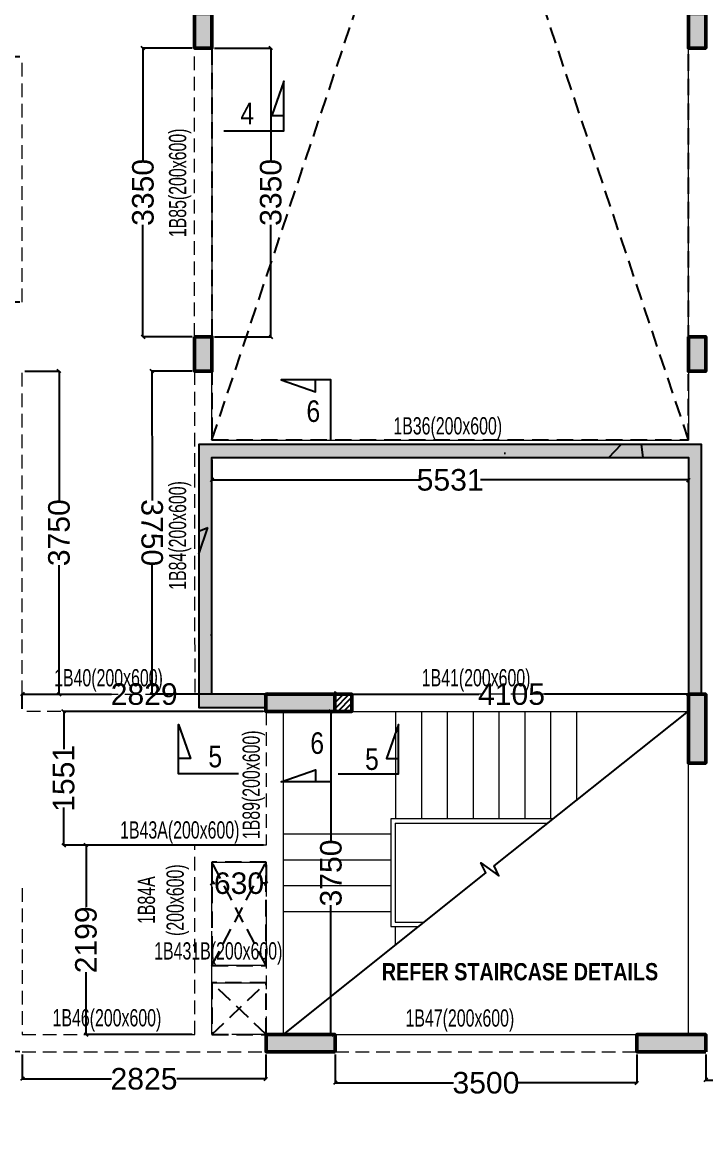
# Model space of a CAD drawing. Header units: millimetres. Extents: x 20 to 37377, y -2 to 80215.
# Drawn here: x 16380 to 24310, y 38835 to 51760 of the extents above; entities that cross this region are included whole.
import ezdxf
from ezdxf.enums import TextEntityAlignment as Align

# ---------------------------------------------------------------- set-up
doc = ezdxf.new("R2010")
doc.units = ezdxf.units.MM
for name, pattern in [('CONTINU', [0]), ('DASHED', [0.75, 0.5, -0.25]), ('HIDDEN', [9.525, 6.35, -3.175])]:
    doc.linetypes.add(name, pattern=pattern)
for name, color, linetype, lineweight in [('A-CLMN', 5, 'Continuous', 50), ('A-CONC', 5, 'Continuous', 40), ('A-CONC-PATT', 253, 'Continuous', 0), ('S - BEAM', 7, 'Continuous', 13), ('S - BEAM TXT', 30, 'Continuous', 13), ('S - SLAB TXT', 2, 'Continuous', 13), ('STR-Stair', 1, 'Continuous', 13)]:
    doc.layers.add(name, color=color, linetype=linetype, lineweight=lineweight)
for name, color, linetype in [('A-HATCH', 8, 'Continuous'), ('BAND DETAILS', 2, 'Continuous'), ('NON STR WALL', 4, 'Continuous'), ('PC-Detail-Light', 7, 'Continuous'), ('S-DIM', 8, 'Continuous'), ('S-OHT', 97, 'Continuous'), ('SECTION', 4, 'CONTINU'), ('SL-FW-HIDDEN', 1, 'Continuous')]:
    doc.layers.add(name, color=color, linetype=linetype)
doc.styles.add('S - GRID TXT', font='ARIALNB.TTF')
doc.styles.add('SED', font='ARIALN.TTF', dxfattribs={"height": 50})
doc.styles.add('SOBHA', font='arial.ttf')
doc.styles.add('TITLE', font='tahoma.ttf')
doc.dimstyles.new('S--20', dxfattribs={"dimscale": 20, "dimtxt": 12.5, "dimasz": 2, "dimexe": 0.25, "dimexo": 1.5, "dimgap": 0.1, "dimtad": 0, "dimdec": 0, "dimrnd": 0.0005, "dimzin": 0, "dimdsep": 46, "dimtxsty": 'SOBHA', "dimblk": 'OBLIQUE', "dimcen": 0.09, "dimclrd": 8, "dimclre": 8, "dimclrt": 4, "dimadec": 0, "dimazin": 0, "dimtfac": 1, "dimtdec": 0, "dimtofl": 0, "dimtmove": 0, "dimatfit": 3, "dimfxl": 0.18, "dimtolj": 1, "dimtzin": 0, "dimlwd": -1, "dimlwe": -1, "dimarcsym": 0})

# ---------------------------------------------------------------- blocks, each defined once
blk = doc.blocks.new('*U100')
at = {"layer": 'SL-FW-HIDDEN', "linetype": 'HIDDEN', "ltscale": 30}
for p, q in [((5530, 16548), (0, 0)), ((0, 16548), (5530, 0))]:
    blk.add_line(p, q, dxfattribs=at)
blk.add_lwpolyline([(0, 16548), (5530, 16548), (5530, 0), (0, 0)], close=True, dxfattribs=at)
at = {"layer": 'SL-FW-HIDDEN', "linetype": 'DASHED', "ltscale": 250, "style": 'TITLE'}
blk.add_attdef('DECRIPTION', text='', height=125, dxfattribs=at).set_placement((960, 116), align=Align.MIDDLE_CENTER)
blk = doc.blocks.new('*U86')
at = {"layer": 'SL-FW-HIDDEN', "linetype": 'HIDDEN', "ltscale": 30}
for p, q in [((630, 600), (0, 0)), ((0, 600), (630, 0))]:
    blk.add_line(p, q, dxfattribs=at)
blk.add_lwpolyline([(0, 600), (630, 600), (630, 0), (0, 0)], close=True, dxfattribs=at)
at = {"layer": 'SL-FW-HIDDEN', "linetype": 'DASHED', "ltscale": 250, "style": 'TITLE'}
blk.add_attdef('DECRIPTION', text='', height=125, dxfattribs=at).set_placement((960, 116), align=Align.MIDDLE_CENTER)
blk = doc.blocks.new('*U85')
at = {"layer": 'SL-FW-HIDDEN', "linetype": 'HIDDEN', "ltscale": 30}
for p, q in [((630, 1200), (0, 0)), ((0, 1200), (630, 0))]:
    blk.add_line(p, q, dxfattribs=at)
blk.add_lwpolyline([(0, 1200), (630, 1200), (630, 0), (0, 0)], close=True, dxfattribs=at)
at = {"layer": 'SL-FW-HIDDEN', "linetype": 'DASHED', "ltscale": 250, "style": 'TITLE'}
blk.add_attdef('DECRIPTION', text='', height=125, dxfattribs=at).set_placement((960, 116), align=Align.MIDDLE_CENTER)
blk = doc.blocks.new('gf roof layout')
at = {"layer": 'S-OHT', "ltscale": 10}
h = blk.add_hatch(dxfattribs=at)
h.set_pattern_fill('AR-CONC', color=250, scale=20)
h.set_pattern_definition([(50, (-66633, -372481.6), (3643.6934, -318.7817), [381, -4191]), (355, (-66633, -372481.6), (-704.8684, 3821.137), [304.8, -3352.8117]), (100.45144, (-66329.5, -372508), (2938.825, 3502.355), [323.8, -3561.805]), (46.1842, (-66633, -371465.6), (5421.581, -840.847), [571.5, -6286.5]), (96.63556, (-66181.3, -371535.7), (4748.083, 4948.522), [485.7, -5342.712]), (351.18415, (-66633, -371465.6), (4748.083, 4948.522), [457.2, -5029.195]), (21, (-66125, -371719.6), (3032.288, -2045.304), [381, -4191]), (326, (-66125, -371719.6), (1236.0406, 3683.7593), [304.8, -3352.8]), (71.45144, (-65872.4, -371890), (4268.3284, 1638.4554), [323.8, -3561.799]), (37.5, (-66633.1, -372481.6), (61.7721, 1691.1008), [0, -3312.16, 0, -3403.6, 0, -3365.5]), (7.5, (-66633.1, -372481.6), (1336.3933, 2003.6115), [0, -1940.56, 0, -3235.96, 0, -1282.7]), (327.5, (-67766, -372481.6), (2711.8119, -114.5749), [0, -1270, 0, -3962.4, 0, -5257.8]), (317.5, (-68274, -372481.6), (2962.5836, 508.5298), [0, -1651, 0, -2631.44, 0, -3733.8])])
h.paths.add_polyline_path([(-76004, -2563204), (-76628, -2563204), (-76629, -2560454), (-71098, -2560454), (-71099, -2563204), (-70949, -2563204), (-70949, -2560454), (-70949, -2560304), (-76629, -2560304), (-76779, -2560304), (-76779, -2563209), (-76779, -2563359), (-76004, -2563359)])
h = blk.add_hatch(dxfattribs=at)
h.set_pattern_fill('AR-CONC', color=250, scale=20)
h.set_pattern_definition([(50, (-66633, -372481.6), (3643.6934, -318.7817), [381, -4191]), (355, (-66633, -372481.6), (-704.8684, 3821.137), [304.8, -3352.8117]), (100.45144, (-66329.5, -372508), (2938.825, 3502.355), [323.8, -3561.805]), (46.1842, (-66633, -371465.6), (5421.581, -840.847), [571.5, -6286.5]), (96.63556, (-66181.3, -371535.7), (4748.083, 4948.522), [485.7, -5342.712]), (351.18415, (-66633, -371465.6), (4748.083, 4948.522), [457.2, -5029.195]), (21, (-66125, -371719.6), (3032.288, -2045.304), [381, -4191]), (326, (-66125, -371719.6), (1236.0406, 3683.7593), [304.8, -3352.8]), (71.45144, (-65872.4, -371890), (4268.3284, 1638.4554), [323.8, -3561.799]), (37.5, (-66633.1, -372481.6), (61.7721, 1691.1008), [0, -3312.16, 0, -3403.6, 0, -3365.5]), (7.5, (-66633.1, -372481.6), (1336.3933, 2003.6115), [0, -1940.56, 0, -3235.96, 0, -1282.7]), (327.5, (-67766, -372481.6), (2711.8119, -114.5749), [0, -1270, 0, -3962.4, 0, -5257.8]), (317.5, (-68274, -372481.6), (2962.5836, 508.5298), [0, -1651, 0, -2631.44, 0, -3733.8])])
h.paths.add_polyline_path([(-76004, -2563204), (-76628, -2563204), (-76629, -2560454), (-71098, -2560454), (-71099, -2563204), (-70949, -2563204), (-70949, -2560454), (-70949, -2560304), (-76629, -2560304), (-76779, -2560304), (-76779, -2563209), (-76779, -2563359), (-76004, -2563359)])
at = {"elevation": 1}
blk.add_lwpolyline([(-75799, -2567154), (-73451, -2565275), (-73506, -2565159), (-73299, -2565312), (-73354, -2565196), (-71098, -2563401)], dxfattribs=at)
at = {"layer": 'S - BEAM', "linetype": 'HIDDEN', "ltscale": 25}
for p, q in [((-76829, -2559054, -1), (-76829, -2555704, -1)), ((-78828, -2558654, 0), (-78828, -2555804, 0)), ((-78828, -2563204, 0), (-78828, -2559454, 0)), ((-76829, -2559454, 0), (-76828, -2563204, 0)), ((-76628, -2563204, 0), (-76629, -2560454, -2)), ((-71098, -2560454, -1), (-76628, -2560454, -2)), ((-71098, -2561200, 0), (-71098, -2563204, 0)), ((-78828, -2563204, 0), (-76828, -2563204, 0)), ((-76628, -2563204, 0), (-75999, -2563204, -1)), ((-71098, -2563204, -1), (-74999, -2563204, -1)), ((-75999, -2563404, 0), (-78828, -2563404, 0)), ((-75999, -2563404, 0), (-75999, -2564955, 0)), ((-75999, -2565154, -2), (-75999, -2565452, -2)), ((-75999, -2565154, 0), (-75999, -2565754, 0)), ((-78828, -2565454, 0), (-78828, -2567154, 0)), ((-75999, -2565644, -1), (-75999, -2565754, -1)), ((-75999, -2565754, 0), (-75999, -2567154, 0)), ((-78828, -2567154, 0), (-76828, -2567154, 0)), ((-75999, -2567153, -1), (-76628, -2567154, 0)), ((-76628, -2567154, 0), (-76528, -2567154, 0)), ((-76628, -2567154, 0), (-76528, -2567154, 0)), ((-78828, -2567354, 0), (-76003, -2567354, 0)), ((-75199, -2567354, 0), (-71699, -2567354, -1))]:
    blk.add_line(p, q, dxfattribs=at)
at = {"layer": 'S - BEAM', "linetype": 'ByBlock', "ltscale": 25}
for p, q in [((-76629, -2555704, 0), (-76629, -2559054, -1)), ((-71098, -2559071, 0), (-71099, -2555704, -1)), ((-76628, -2560254, -2), (-76629, -2559454, 0)), ((-71098, -2559454, 0), (-71098, -2560254, 0)), ((-76628, -2560254, -2), (-71098, -2560254, -1)), ((-71098, -2560454, 0), (-71098, -2561004, 0)), ((-75799, -2567154, -1), (-75799, -2563404, 0)), ((-74999, -2563404, -1), (-71098, -2563404, -1)), ((-71098, -2567154, 0), (-71098, -2564004, 0)), ((-75199, -2567154, -1), (-71699, -2567154, -1))]:
    blk.add_line(p, q, dxfattribs=at)
for points, elevation in [([(-75999, -2564955), (-76828, -2564955)], 0), ([(-76629, -2565154), (-75999, -2565154)], -1), ([(-76629, -2565754), (-76629, -2565154)], 0), ([(-76628, -2567154), (-76628, -2565954)], 0), ([(-75999, -2566354), (-76629, -2566354)], 0), ([(-76629, -2566554), (-75999, -2566554)], 0)]:
    blk.add_lwpolyline(points, dxfattribs=dict(at, elevation=elevation))
at = {"layer": 'S - BEAM', "linetype": 'HIDDEN', "ltscale": 25, "elevation": 0}
blk.add_lwpolyline([(-76828, -2567154), (-76828, -2564955)], dxfattribs=at)
at = {"layer": 'SECTION', "color": 5, "ltscale": 1000}
for points, elevation in [([(-76489, -2556663), (-75792, -2556663), (-75792, -2556089), (-75931, -2556487), (-75792, -2556487)], 0), ([(-75250, -2560254), (-75250, -2559553), (-75825, -2559553), (-75427, -2559692), (-75427, -2559553)], 1), ([(-76320, -2564128), (-77017, -2564128), (-77017, -2563553), (-76878, -2563951), (-77017, -2563951)], -1), ([(-75250, -2563522), (-75250, -2564219), (-75825, -2564219), (-75427, -2564080), (-75427, -2564219)], 1), ([(-75162, -2564128), (-74465, -2564128), (-74465, -2563553), (-74604, -2563951), (-74465, -2563951)], 0)]:
    blk.add_lwpolyline(points, dxfattribs=dict(at, elevation=elevation))
at = {"layer": 'STR-Stair', "color": 1}
for p, q in [((-74498, -2563404, 0), (-74498, -2564650, 1)), ((-74198, -2563404, 0), (-74198, -2564650, 1)), ((-73898, -2563404, 0), (-73898, -2564650, 1)), ((-73598, -2563404, 0), (-73598, -2564650, 1)), ((-73298, -2563404, 0), (-73298, -2564650, 1)), ((-72998, -2563404, 0), (-72998, -2564650, 1)), ((-72698, -2563404, 0), (-72698, -2564650, 1)), ((-72398, -2563404, 0), (-72398, -2564434, 1)), ((-75803, -2564825, 1), (-74553, -2564825, 1)), ((-75803, -2565125, 1), (-74553, -2565125, 1)), ((-75803, -2565425, 1), (-74553, -2565425, 1)), ((-75803, -2565725, 1), (-74553, -2565725, 1)), ((-74498, -2566111, 1), (-74498, -2565900, 1))]:
    blk.add_line(p, q, dxfattribs=at)
at = {"layer": 'STR-Stair', "color": 7, "linetype": 'ByBlock'}
for p, q in [((-72669, -2564650, 1), (-74553, -2564650, 1)), ((-74553, -2564650, 1), (-74553, -2565900, 1)), ((-74503, -2564700, 1), (-74503, -2565850, 1)), ((-74503, -2564700, 1), (-72732, -2564700, 1)), ((-74553, -2565900, 1), (-74234, -2565900, 1)), ((-74503, -2565850, 1), (-74171, -2565850, 1))]:
    blk.add_line(p, q, dxfattribs=at)
at = {"layer": 'SL-FW-HIDDEN', "color": 3, "linetype": 'DASHED', "lineweight": 5, "ltscale": 30, "xscale": -1, "rotation": 180}
for name, p in [('*U100', (-76628, -2543704, 1)), ('*U85', (-76629, -2565154, 0)), ('*U86', (-76628, -2566554, 0))]:
    blk.add_blockref(name, p, dxfattribs=at)
at = {"layer": 'S - BEAM TXT', "char_height": 200, "attachment_point": 8, "rotation": 90, "style": 'S - GRID TXT'}
for s, insert in [('{\\fSwis721 LtCn BT|b0|i0|c0|p34;\\W0.9;1B85(200x600)}', (-76866, -2557268, 0)), ('{\\fSwis721 LtCn BT|b0|i0|c0|p34;\\W0.9;1B84(200x600)}', (-76867, -2561361, 0)), ('{\\fSwis721 LtCn BT|b0|i0|c0|p34;\\W0.9;1B89(200x600)}', (-76012, -2564255, 0)), ('{\\fSwis721 LtCn BT|b0|i0|c0|p34;\\W0.9;1B84A \\P(200x600)}', (-76895, -2565594, -1))]:
    blk.add_mtext(s, dxfattribs=dict(at, insert=insert))
at = {"layer": 'S - BEAM TXT', "char_height": 200, "attachment_point": 8, "style": 'S - GRID TXT'}
for s, insert in [('{\\fSwis721 LtCn BT|b0|i0|c0|p34;\\W0.9;1B36(200x600)}', (-73892, -2560248, -1)), ('{\\fSwis721 LtCn BT|b0|i0|c0|p34;\\W0.9;1B40(200x600)}', (-77828, -2563172, 1)), ('{\\fSwis721 LtCn BT|b0|i0|c0|p34;\\W0.9;1B41(200x600)}', (-73563, -2563172, 0)), ('{\\fSwis721 LtCn BT|b0|i0|c0|p34;\\W0.9;1B43A(200x600)}', (-77001, -2564939, 0)), ('{\\fSwis721 LtCn BT|b0|i0|c0|p34;\\W0.9;1B431B(200x600)}', (-76554, -2566343, 0)), ('{\\fSwis721 LtCn BT|b0|i0|c0|p34;\\W0.9;1B46(200x600)}', (-77846, -2567119, 0)), ('{\\fSwis721 LtCn BT|b0|i0|c0|p34;\\W0.9;1B47(200x600)}', (-73751, -2567122, 1))]:
    blk.add_mtext(s, dxfattribs=dict(at, insert=insert))
at = {"layer": 'S - SLAB TXT', "insert": (-71450, -2566324), "char_height": 200, "width": 3207.13, "attachment_point": 3, "rotation": 0.0107, "style": 'S - GRID TXT'}
blk.add_mtext('REFER STAIRCASE DETAILS', dxfattribs=at)
at = {"layer": 'SECTION', "linetype": 'Continuous', "style": 'SED'}
for s, p in [('4', (-76298, -2556588, 0)), ('6', (-75531, -2560043, 0)), ('6', (-75486, -2563896, 1)), ('5', (-76669, -2564052, -1)), ('5', (-74851, -2564082, 0))]:
    blk.add_text(s, height=250, rotation=0.0105, dxfattribs=at).set_placement(p)
blk = doc.blocks.new('GFR CL')
at = {"layer": 'A-CONC-PATT'}
h = blk.add_hatch(color=256, dxfattribs=at)
h.dxf.hatch_style = 1
h.paths.add_polyline_path([(10440, 19780), (10240, 19780), (10240, 19380), (10440, 19380)])
h = blk.add_hatch(color=256, dxfattribs=at)
h.dxf.hatch_style = 1
h.paths.add_polyline_path([(16170, 19780), (15970, 19780), (15970, 19380), (16170, 19380)])
h = blk.add_hatch(color=256, dxfattribs=at)
h.dxf.hatch_style = 1
h.paths.add_polyline_path([(10440, 16030), (10240, 16030), (10240, 15630), (10440, 15630)])
h = blk.add_hatch(color=256, dxfattribs=at)
h.dxf.hatch_style = 1
h.paths.add_polyline_path([(16170, 16030), (15970, 16030), (15970, 15630), (16170, 15630)])
h = blk.add_hatch(color=256, dxfattribs=at)
h.dxf.hatch_style = 1
h.paths.add_polyline_path([(11065, 11880), (11065, 11680), (11865, 11680), (11865, 11880)])
h = blk.add_hatch(color=256, dxfattribs=at)
h.dxf.hatch_style = 1
h.paths.add_polyline_path([(16170, 11880), (15970, 11880), (15970, 11080), (16170, 11080)])
h = blk.add_hatch(color=256, dxfattribs=at)
h.dxf.hatch_style = 1
h.paths.add_polyline_path([(11070, 7930), (11070, 7730), (11870, 7730), (11870, 7930)])
h = blk.add_hatch(color=256, dxfattribs=at)
h.dxf.hatch_style = 1
h.paths.add_polyline_path([(15370, 7930), (15370, 7730), (16170, 7730), (16170, 7930)])
at = {"layer": 'PC-Detail-Light', "linetype": 'ByBlock'}
h = blk.add_hatch(dxfattribs=at)
h.set_pattern_fill('ANSI31', color=8, scale=15)
h.set_pattern_definition([(45, (201401.57, 1668742.04), (-33.6759605, 33.6759605), [])])
h.paths.add_polyline_path([(12065, 11880), (12065, 11880), (11865, 11880)], flags=17)
h.paths.add_polyline_path([(11865, 11880), (11865, 11680), (12065, 11680), (12065, 11880)])
at = {"elevation": 0}
blk.add_lwpolyline([(11341, 7927), (11341, 7927)], dxfattribs=at)
at = {"layer": 'A-CLMN'}
for points, elevation in [([(10240, 19780), (10440, 19780), (10440, 19380), (10240, 19380)], 1), ([(15970, 19780), (16170, 19780), (16170, 19380), (15970, 19380)], 1), ([(11865, 11680), (11065, 11680), (11065, 11880), (11865, 11880)], 1), ([(11865, 11880), (11865, 11880), (11865, 11880), (11865, 11680), (12065, 11680), (12065, 11880)], 1), ([(15970, 11880), (16170, 11880), (16170, 11080), (15970, 11080)], 0)]:
    blk.add_lwpolyline(points, close=True, dxfattribs=dict(at, elevation=elevation))
for points in [[(10240, 16030), (10440, 16030), (10440, 15630), (10240, 15630)], [(15970, 16030), (16170, 16030), (16170, 15630), (15970, 15630)], [(11870, 7730), (11070, 7730), (11070, 7930), (11870, 7930)], [(16170, 7730), (15370, 7730), (15370, 7930), (16170, 7930)]]:
    blk.add_lwpolyline(points, close=True, dxfattribs=at)
at = {"layer": 'A-CONC', "ltscale": 50, "elevation": 0}
blk.add_lwpolyline([(15970, 11880), (15970, 11680)], dxfattribs=at)
blk.add_lwpolyline([(15970, 11880), (15970, 11680)], dxfattribs=at)
at = {"layer": 'A-CONC', "ltscale": 50}
blk.add_lwpolyline([(15970, 11080), (16170, 11080)], dxfattribs=at)
blk.add_lwpolyline([(15970, 11080), (16170, 11080)], dxfattribs=at)
blk = doc.blocks.new('_Oblique')
at = {"color": 0, "linetype": 'ByBlock', "lineweight": -2}
blk.add_line((-0.5, -0.5), (0.5, 0.5), dxfattribs=at)
blk = doc.blocks.new('*D466')
at = {"layer": 'Defpoints', "color": 0, "linetype": 'ByBlock', "transparency": 16777216}
for p in [(15617, 51360), (16381, 51360, 0), (16381, 48510, 0)]:
    blk.add_point(p, dxfattribs=at)
at = {"layer": 'S-DIM', "color": 8, "transparency": 16777216}
for p, q in [((16351, 51360), (15612, 51360)), ((15617, 51360), (15617, 50312)), ((15617, 48510), (15617, 49558)), ((16351, 48510), (15612, 48510))]:
    blk.add_line(p, q, dxfattribs=at)
at = {"layer": 'S-DIM', "color": 8, "linetype": 'ByBlock', "transparency": 16777216, "xscale": 40, "yscale": 40, "zscale": 40}
for p, rotation in [((15617, 51360), 90), ((15617, 48510), 270)]:
    blk.add_blockref('_Oblique', p, dxfattribs=dict(at, rotation=rotation))
at = {"layer": 'S-DIM', "color": 4, "linetype": 'ByBlock', "transparency": 16777216, "insert": (15617, 49935), "char_height": 250, "attachment_point": 5, "rotation": 90, "style": 'SOBHA'}
blk.add_mtext('\\A1;2850', dxfattribs=at)
blk = doc.blocks.new('*D467')
at = {"layer": 'Defpoints', "color": 0, "linetype": 'ByBlock', "transparency": 16777216}
for p in [(16381, 47710, 0), (16807, 47710), (16381, 43960, 0)]:
    blk.add_point(p, dxfattribs=at)
at = {"layer": 'S-DIM', "color": 8, "transparency": 16777216}
for p, q in [((16411, 47710), (16812, 47710)), ((16807, 47710), (16807, 46210)), ((16807, 43960), (16807, 45460)), ((16411, 43960), (16812, 43960))]:
    blk.add_line(p, q, dxfattribs=at)
at = {"layer": 'S-DIM', "color": 8, "linetype": 'ByBlock', "transparency": 16777216, "xscale": 40, "yscale": 40, "zscale": 40}
for p, rotation in [((16807, 47710), 90), ((16807, 43960), 270)]:
    blk.add_blockref('_Oblique', p, dxfattribs=dict(at, rotation=rotation))
at = {"layer": 'S-DIM', "color": 4, "linetype": 'ByBlock', "transparency": 16777216, "insert": (16807, 45835), "char_height": 250, "attachment_point": 5, "rotation": 90, "style": 'SOBHA'}
blk.add_mtext('\\A1;3750', dxfattribs=at)
blk = doc.blocks.new('*D353')
at = {"layer": 'Defpoints', "color": 0, "linetype": 'ByBlock', "transparency": 16777216}
for p in [(18380, 47710, 0), (17886, 43960), (18380, 43960, 0)]:
    blk.add_point(p, dxfattribs=at)
at = {"layer": 'S-DIM', "color": 8, "transparency": 16777216}
for p, q in [((18350, 47710), (17880, 47710)), ((17885, 47710), (17886, 46210)), ((17886, 43960), (17886, 45460)), ((18350, 43960), (17881, 43960))]:
    blk.add_line(p, q, dxfattribs=at)
at = {"layer": 'S-DIM', "color": 8, "linetype": 'ByBlock', "transparency": 16777216, "xscale": 40, "yscale": 40, "zscale": 40}
for p, rotation in [((17885, 47710), 90.00842022477339), ((17886, 43960), 270.0084202247734)]:
    blk.add_blockref('_Oblique', p, dxfattribs=dict(at, rotation=rotation))
at = {"layer": 'S-DIM', "color": 4, "linetype": 'ByBlock', "transparency": 16777216, "insert": (17886, 45835), "char_height": 250, "attachment_point": 5, "rotation": 270.0084, "style": 'SOBHA'}
blk.add_mtext('\\A1;3750', dxfattribs=at)
blk = doc.blocks.new('*D354')
at = {"layer": 'Defpoints', "color": 0, "linetype": 'ByBlock', "transparency": 16777216}
for p in [(18380, 51460, -1), (17781, 48110), (18380, 48110, -1)]:
    blk.add_point(p, dxfattribs=at)
at = {"layer": 'S-DIM', "color": 8, "transparency": 16777216}
for p, q in [((18350, 51460), (17776, 51460)), ((17781, 51460), (17781, 50160)), ((17781, 48110), (17781, 49410)), ((18350, 48110), (17776, 48110))]:
    blk.add_line(p, q, dxfattribs=at)
at = {"layer": 'S-DIM', "color": 8, "linetype": 'ByBlock', "transparency": 16777216, "xscale": 40, "yscale": 40, "zscale": 40}
for p, rotation in [((17781, 51460), 90), ((17781, 48110), 270)]:
    blk.add_blockref('_Oblique', p, dxfattribs=dict(at, rotation=rotation))
at = {"layer": 'S-DIM', "color": 4, "linetype": 'ByBlock', "transparency": 16777216, "insert": (17781, 49785), "char_height": 250, "attachment_point": 5, "rotation": 90, "style": 'SOBHA'}
blk.add_mtext('\\A1;3350', dxfattribs=at)
blk = doc.blocks.new('*D359')
at = {"layer": 'Defpoints', "color": 0, "linetype": 'ByBlock', "transparency": 16777216}
for p in [(16381, 39810, 0), (15427, 32285), (16340, 32280, 0)]:
    blk.add_point(p, dxfattribs=at)
at = {"layer": 'S-DIM', "color": 8, "transparency": 16777216}
for p, q in [((15467, 39815), (15449, 36424)), ((16351, 39810), (15462, 39815)), ((15427, 32285), (15445, 35676)), ((16310, 32280), (15422, 32285))]:
    blk.add_line(p, q, dxfattribs=at)
at = {"layer": 'S-DIM', "color": 8, "linetype": 'ByBlock', "transparency": 16777216, "xscale": 40, "yscale": 40, "zscale": 40}
for p, rotation in [((15467, 39815), 89.69131278068036), ((15427, 32285), 269.6913127806804)]:
    blk.add_blockref('_Oblique', p, dxfattribs=dict(at, rotation=rotation))
at = {"layer": 'S-DIM', "color": 4, "linetype": 'ByBlock', "transparency": 16777216, "insert": (15447, 36050), "char_height": 250, "attachment_point": 5, "rotation": 89.6913, "style": 'SOBHA'}
blk.add_mtext('\\A1;7530', dxfattribs=at)
blk = doc.blocks.new('*D477')
at = {"layer": 'Defpoints', "color": 0, "linetype": 'ByBlock', "transparency": 16777216}
for p in [(16381, 39810, 0), (19206, 39810, 0), (19206, 39495)]:
    blk.add_point(p, dxfattribs=at)
at = {"layer": 'S-DIM', "color": 8, "transparency": 16777216}
for p, q in [((16381, 39780), (16381, 39490)), ((19206, 39780), (19206, 39490)), ((16381, 39495), (17415, 39495)), ((19206, 39495), (18172, 39495))]:
    blk.add_line(p, q, dxfattribs=at)
at = {"layer": 'S-DIM', "color": 8, "linetype": 'ByBlock', "transparency": 16777216, "xscale": 40, "yscale": 40, "zscale": 40, "rotation": 180}
blk.add_blockref('_Oblique', (16381, 39495), dxfattribs=at)
at = {"layer": 'S-DIM', "color": 8, "linetype": 'ByBlock', "transparency": 16777216, "xscale": 40, "yscale": 40, "zscale": 40}
blk.add_blockref('_Oblique', (19206, 39495), dxfattribs=at)
at = {"layer": 'S-DIM', "color": 4, "linetype": 'ByBlock', "transparency": 16777216, "insert": (17793, 39495), "char_height": 250, "attachment_point": 5, "style": 'SOBHA'}
blk.add_mtext('\\A1;2825', dxfattribs=at)
blk = doc.blocks.new('*D478')
at = {"layer": 'Defpoints', "color": 0, "linetype": 'ByBlock', "transparency": 16777216}
for p in [(20010, 39810, 0), (23510, 39810, -1), (23510, 39449)]:
    blk.add_point(p, dxfattribs=at)
at = {"layer": 'S-DIM', "color": 8, "transparency": 16777216}
for p, q in [((20010, 39780), (20010, 39444)), ((23510, 39780), (23510, 39444)), ((20010, 39449), (21385, 39449)), ((23510, 39449), (22135, 39449))]:
    blk.add_line(p, q, dxfattribs=at)
at = {"layer": 'S-DIM', "color": 8, "linetype": 'ByBlock', "transparency": 16777216, "xscale": 40, "yscale": 40, "zscale": 40}
for p, rotation in [((20010, 39449), 179.9980847407524), ((23510, 39449), 359.9980847407524)]:
    blk.add_blockref('_Oblique', p, dxfattribs=dict(at, rotation=rotation))
at = {"layer": 'S-DIM', "color": 4, "linetype": 'ByBlock', "transparency": 16777216, "insert": (21760, 39449), "char_height": 250, "attachment_point": 5, "rotation": 359.9981, "style": 'SOBHA'}
blk.add_mtext('\\A1;3500', dxfattribs=at)
blk = doc.blocks.new('*D481')
at = {"layer": 'Defpoints', "color": 0, "linetype": 'ByBlock', "transparency": 16777216}
for p in [(24310, 39810, 0), (26311, 39810, 0), (26311, 39482)]:
    blk.add_point(p, dxfattribs=at)
at = {"layer": 'S-DIM', "color": 8, "transparency": 16777216}
for p, q in [((24310, 39780), (24310, 39477)), ((26311, 39780), (26311, 39477)), ((24310, 39482), (24934, 39482)), ((26311, 39482), (25688, 39482))]:
    blk.add_line(p, q, dxfattribs=at)
at = {"layer": 'S-DIM', "color": 8, "linetype": 'ByBlock', "transparency": 16777216, "xscale": 40, "yscale": 40, "zscale": 40, "rotation": 180}
blk.add_blockref('_Oblique', (24310, 39482), dxfattribs=at)
at = {"layer": 'S-DIM', "color": 8, "linetype": 'ByBlock', "transparency": 16777216, "xscale": 40, "yscale": 40, "zscale": 40}
blk.add_blockref('_Oblique', (26311, 39482), dxfattribs=at)
at = {"layer": 'S-DIM', "color": 4, "linetype": 'ByBlock', "transparency": 16777216, "insert": (25311, 39482), "char_height": 250, "attachment_point": 5, "style": 'SOBHA'}
blk.add_mtext('\\A1;2000', dxfattribs=at)
blk = doc.blocks.new('*D489')
at = {"layer": 'Defpoints', "color": 0, "linetype": 'ByBlock', "transparency": 16777216}
for p in [(18580, 46710, -1), (24111, 46710, -1), (24111, 46447)]:
    blk.add_point(p, dxfattribs=at)
at = {"layer": 'S-DIM', "color": 8, "transparency": 16777216}
for p, q in [((18580, 46680), (18580, 46442)), ((24111, 46680), (24111, 46442)), ((18580, 46447), (20994, 46447)), ((24111, 46447), (21697, 46447))]:
    blk.add_line(p, q, dxfattribs=at)
at = {"layer": 'S-DIM', "color": 8, "linetype": 'ByBlock', "transparency": 16777216, "xscale": 40, "yscale": 40, "zscale": 40, "rotation": 180}
blk.add_blockref('_Oblique', (18580, 46447), dxfattribs=at)
at = {"layer": 'S-DIM', "color": 8, "linetype": 'ByBlock', "transparency": 16777216, "xscale": 40, "yscale": 40, "zscale": 40}
blk.add_blockref('_Oblique', (24111, 46447), dxfattribs=at)
at = {"layer": 'S-DIM', "color": 4, "linetype": 'ByBlock', "transparency": 16777216, "insert": (21345, 46447), "char_height": 250, "attachment_point": 5, "style": 'SOBHA'}
blk.add_mtext('\\A1;5531', dxfattribs=at)
blk = doc.blocks.new('*D369')
at = {"layer": 'Defpoints', "color": 0, "linetype": 'ByBlock', "transparency": 16777216}
for p in [(16381, 43960), (16381, 43760, 0), (19210, 43760, 0)]:
    blk.add_point(p, dxfattribs=at)
at = {"layer": 'S-DIM', "color": 8, "transparency": 16777216}
for p, q in [((16381, 43790), (16381, 43965)), ((16381, 43960), (17417, 43960)), ((19210, 43960), (18173, 43960)), ((19210, 43790), (19210, 43965))]:
    blk.add_line(p, q, dxfattribs=at)
at = {"layer": 'S-DIM', "color": 8, "linetype": 'ByBlock', "transparency": 16777216, "xscale": 40, "yscale": 40, "zscale": 40, "rotation": 180}
blk.add_blockref('_Oblique', (16381, 43960), dxfattribs=at)
at = {"layer": 'S-DIM', "color": 8, "linetype": 'ByBlock', "transparency": 16777216, "xscale": 40, "yscale": 40, "zscale": 40}
blk.add_blockref('_Oblique', (19210, 43960), dxfattribs=at)
at = {"layer": 'S-DIM', "color": 4, "linetype": 'ByBlock', "transparency": 16777216, "insert": (17795, 43960), "char_height": 250, "attachment_point": 5, "style": 'SOBHA'}
blk.add_mtext('\\A1;2829', dxfattribs=at)
blk = doc.blocks.new('*D370')
at = {"layer": 'Defpoints', "color": 0, "linetype": 'ByBlock', "transparency": 16777216}
for p in [(20005, 43960, 0), (24110, 43960, -1), (24110, 43960)]:
    blk.add_point(p, dxfattribs=at)
at = {"layer": 'S-DIM', "color": 8, "transparency": 16777216}
for p, q in [((20005, 43990), (20005, 43965)), ((20005, 43960), (21676, 43960)), ((24110, 43960), (22439, 43960)), ((24110, 43990), (24110, 43965))]:
    blk.add_line(p, q, dxfattribs=at)
at = {"layer": 'S-DIM', "color": 8, "linetype": 'ByBlock', "transparency": 16777216, "xscale": 40, "yscale": 40, "zscale": 40, "rotation": 180}
blk.add_blockref('_Oblique', (20005, 43960), dxfattribs=at)
at = {"layer": 'S-DIM', "color": 8, "linetype": 'ByBlock', "transparency": 16777216, "xscale": 40, "yscale": 40, "zscale": 40}
blk.add_blockref('_Oblique', (24110, 43960), dxfattribs=at)
at = {"layer": 'S-DIM', "color": 4, "linetype": 'ByBlock', "transparency": 16777216, "insert": (22057, 43960), "char_height": 250, "attachment_point": 5, "style": 'SOBHA'}
blk.add_mtext('\\A1;4105', dxfattribs=at)
blk = doc.blocks.new('*D378')
at = {"layer": 'Defpoints', "color": 0, "linetype": 'ByBlock', "transparency": 16777216}
for p in [(19410, 43760, 0), (19410, 40010, -1), (19962, 40010)]:
    blk.add_point(p, dxfattribs=at)
at = {"layer": 'S-DIM', "color": 8, "transparency": 16777216}
for p, q in [((19440, 43760), (19967, 43760)), ((19962, 43760), (19962, 42260)), ((19962, 40010), (19962, 41510)), ((19440, 40010), (19967, 40010))]:
    blk.add_line(p, q, dxfattribs=at)
at = {"layer": 'S-DIM', "color": 8, "linetype": 'ByBlock', "transparency": 16777216, "xscale": 40, "yscale": 40, "zscale": 40}
for p, rotation in [((19962, 43760), 90), ((19962, 40010), 270)]:
    blk.add_blockref('_Oblique', p, dxfattribs=dict(at, rotation=rotation))
at = {"layer": 'S-DIM', "color": 4, "linetype": 'ByBlock', "transparency": 16777216, "insert": (19962, 41885), "char_height": 250, "attachment_point": 5, "rotation": 90, "style": 'SOBHA'}
blk.add_mtext('\\A1;3750', dxfattribs=at)
blk = doc.blocks.new('*D379')
at = {"layer": 'Defpoints', "color": 0, "linetype": 'ByBlock', "transparency": 16777216}
for p in [(18580, 42010, 0), (19210, 42010, -1), (19210, 41765)]:
    blk.add_point(p, dxfattribs=at)
at = {"layer": 'S-DIM', "color": 8, "transparency": 16777216}
for p, q in [((18580, 41980), (18580, 41760)), ((19210, 41980), (19210, 41760)), ((18580, 41765), (18616, 41765)), ((19210, 41765), (19173, 41765))]:
    blk.add_line(p, q, dxfattribs=at)
at = {"layer": 'S-DIM', "color": 8, "linetype": 'ByBlock', "transparency": 16777216, "xscale": 40, "yscale": 40, "zscale": 40, "rotation": 180}
blk.add_blockref('_Oblique', (18580, 41765), dxfattribs=at)
at = {"layer": 'S-DIM', "color": 8, "linetype": 'ByBlock', "transparency": 16777216, "xscale": 40, "yscale": 40, "zscale": 40}
blk.add_blockref('_Oblique', (19210, 41765), dxfattribs=at)
at = {"layer": 'S-DIM', "color": 4, "linetype": 'ByBlock', "transparency": 16777216, "insert": (18895, 41765), "char_height": 250, "attachment_point": 5, "style": 'SOBHA'}
blk.add_mtext('\\A1;630', dxfattribs=at)
blk = doc.blocks.new('*D384')
at = {"layer": 'Defpoints', "color": 0, "linetype": 'ByBlock', "transparency": 16777216}
for p in [(18380, 42208, 0), (17120, 40010), (18380, 40010, 0)]:
    blk.add_point(p, dxfattribs=at)
at = {"layer": 'S-DIM', "color": 8, "transparency": 16777216}
for p, q in [((18350, 42208), (17115, 42208)), ((17120, 42208), (17120, 41487)), ((17120, 40010), (17120, 40732)), ((18350, 40010), (17115, 40010))]:
    blk.add_line(p, q, dxfattribs=at)
at = {"layer": 'S-DIM', "color": 8, "linetype": 'ByBlock', "transparency": 16777216, "xscale": 40, "yscale": 40, "zscale": 40}
for p, rotation in [((17120, 42208), 90), ((17120, 40010), 270)]:
    blk.add_blockref('_Oblique', p, dxfattribs=dict(at, rotation=rotation))
at = {"layer": 'S-DIM', "color": 4, "linetype": 'ByBlock', "transparency": 16777216, "insert": (17120, 41109), "char_height": 250, "attachment_point": 5, "rotation": 90, "style": 'SOBHA'}
blk.add_mtext('\\A1;2199', dxfattribs=at)
blk = doc.blocks.new('*D385')
at = {"layer": 'Defpoints', "color": 0, "linetype": 'ByBlock', "transparency": 16777216}
for p in [(19205, 43760, 0), (16861, 42208), (19210, 42208, 0)]:
    blk.add_point(p, dxfattribs=at)
at = {"layer": 'S-DIM', "color": 8, "transparency": 16777216}
for p, q in [((19175, 43760), (16856, 43760)), ((16861, 43760), (16861, 43324)), ((16861, 42208), (16861, 42645)), ((19180, 42208), (16856, 42208))]:
    blk.add_line(p, q, dxfattribs=at)
at = {"layer": 'S-DIM', "color": 8, "linetype": 'ByBlock', "transparency": 16777216, "xscale": 40, "yscale": 40, "zscale": 40}
for p, rotation in [((16861, 43760), 90), ((16861, 42208), 270)]:
    blk.add_blockref('_Oblique', p, dxfattribs=dict(at, rotation=rotation))
at = {"layer": 'S-DIM', "color": 4, "linetype": 'ByBlock', "transparency": 16777216, "insert": (16861, 42984), "char_height": 250, "attachment_point": 5, "rotation": 90, "style": 'SOBHA'}
blk.add_mtext('\\A1;1551', dxfattribs=at)
blk = doc.blocks.new('*D386')
at = {"layer": 'Defpoints', "color": 0, "linetype": 'ByBlock', "transparency": 16777216}
for p in [(18580, 51460, 0), (18580, 48110, -1), (19264, 48110)]:
    blk.add_point(p, dxfattribs=at)
at = {"layer": 'S-DIM', "color": 8, "transparency": 16777216}
for p, q in [((18610, 51460), (19269, 51460)), ((19264, 51460), (19264, 50160)), ((19264, 48110), (19264, 49410)), ((18610, 48110), (19269, 48110))]:
    blk.add_line(p, q, dxfattribs=at)
at = {"layer": 'S-DIM', "color": 8, "linetype": 'ByBlock', "transparency": 16777216, "xscale": 40, "yscale": 40, "zscale": 40}
for p, rotation in [((19264, 51460), 90), ((19264, 48110), 270)]:
    blk.add_blockref('_Oblique', p, dxfattribs=dict(at, rotation=rotation))
at = {"layer": 'S-DIM', "color": 4, "linetype": 'ByBlock', "transparency": 16777216, "insert": (19264, 49785), "char_height": 250, "attachment_point": 5, "rotation": 90, "style": 'SOBHA'}
blk.add_mtext('\\A1;3350', dxfattribs=at)

msp = doc.modelspace()

# ---------------------------------------------------------------- hatches: boundary and pattern name
at = {"layer": 'A-HATCH', "linetype": 'ByBlock'}
h = msp.add_hatch(dxfattribs=at)
h.set_pattern_fill('AR-CONC', color=1)
h.set_pattern_definition([(50, (28575.62, 2234682), (182.184669, -15.939086), [19.05, -209.55]), (355, (28575.62, 2234682), (-35.243421, 191.056845), [15.24, -167.640584]), (100.451445, (28590.8, 2234680.67), (146.941247, 175.117752), [16.190009, -178.090245]), (46.1842, (28575.62, 2234732.8), (271.07904, -42.042328), [28.575, -314.325]), (96.635558, (28598.2, 2234729.3), (237.404134, 247.426125), [24.285023, -267.135608]), (351.184151, (28575.62, 2234732.8), (237.404134, 247.426125), [22.859967, -251.459732]), (21, (28601.02, 2234720.1), (151.614391, -102.265198), [19.05, -209.55]), (326, (28601.02, 2234720.1), (61.802028, 184.187966), [15.24, -167.64]), (71.451445, (28613.66, 2234711.57), (213.416419, 81.922769), [16.190009, -178.089938]), (37.5, (28575.62, 2234681.996), (3.0886033, 84.5550389), [0, -165.608, 0, -170.18, 0, -168.275]), (7.5, (28575.62, 2234682), (66.8196625, 100.180575), [0, -97.028, 0, -161.798, 0, -64.135]), (327.5, (28518.98, 2234681.996), (135.5905952, -5.728744), [0, -63.5, 0, -198.12, 0, -262.89]), (317.5, (28493.58, 2234682), (148.1291814, 25.426491), [0, -82.55, 0, -131.572, 0, -186.69])])
h.paths.add_polyline_path([(19204.8, 43959.9), (18580.6, 43959.9), (18580, 46709.5), (24110.9, 46709.5), (24110.1, 43959.9), (24260.1, 43959.9), (24260.1, 46709.5), (24260.1, 46859.5), (18580, 46859.5), (18430, 46859.5), (18430, 43954.9), (18430, 43804.9), (19204.8, 43804.9)])

# ---------------------------------------------------------------- linework, layer by layer
at = {"layer": 'NON STR WALL', "linetype": 'ByBlock', "elevation": -1}
msp.add_lwpolyline([(19204.8, 43959.9), (18580.6, 43959.9), (18580, 46709.5), (24110.9, 46709.5), (24110.1, 43959.9), (24260.1, 43959.9), (24260.1, 46709.5), (24260.1, 46859.5), (18580, 46859.5), (18430, 46859.5), (18430, 43954.9), (18430, 43804.9), (19204.8, 43804.9), (19204.8, 43959.9)], dxfattribs=at)

# ---------------------------------------------------------------- block references
at = {"color": 1}
msp.add_blockref('gf roof layout', (95208.7, 2607163.6), dxfattribs=at)
at = {"layer": 'BAND DETAILS', "linetype": 'ByBlock'}
msp.add_blockref('GFR CL', (8140.1, 32079.9, -0.9), dxfattribs=at)

# ---------------------------------------------------------------- dimensions: what is measured, and where the dimension line sits
at = {"layer": 'S-DIM', "linetype": 'ByBlock'}
for base, p1, p2, picture, middle in [((17781.4, 48109.9), (18379.7, 51459.9, -1), (18379.7, 48109.9, -1), '*D354', (17781.4, 49784.9)), ((19264, 48109.9), (18580.4, 51459.9, -0.3), (18580.1, 48109.9, -0.9), '*D386', (19264, 49784.9)), ((15617, 51359.9), (16380.6, 48509.9, -0.2), (16380.6, 51359.9, -0.2), '*D466', (15617, 49934.9)), ((16807.1, 47709.9), (16380.6, 43959.9, -0.2), (16380.6, 47709.9, -0.2), '*D467', (16807.1, 45834.9)), ((16860.9, 42208.5), (19204.8, 43759.9, -0.1), (19209.7, 42208.5, -0.3), '*D385', (16860.9, 42984.2)), ((19962.2, 40009.9), (19409.7, 43759.9, -0.2), (19409.7, 40009.9, -1), '*D378', (19962.2, 41884.9)), ((17120.4, 40009.9), (18380.3, 42208.5, -0.3), (18380.3, 40009.9, -0.3), '*D384', (17120.4, 41109.2))]:
    dim = msp.add_linear_dim(base=base, p1=p1, p2=p2, angle=90, dimstyle='S--20', dxfattribs=at)
    dim.commit()
    dim.dimension.update_dxf_attribs({"geometry": picture, "text_midpoint": middle})
for p1, p2, distance, picture, middle in [((18379.9, 47709.9, 0.2), (18380.4, 43959.9, 0), -494.5, '*D353', (17885.6, 45834.8)), ((16380.6, 39809.9, -0.2), (16340.1, 32279.9, -0.4), -913.4, '*D359', (15446.9, 36049.8)), ((20010.1, 39809.9, -0.1), (23510.1, 39809.8, -0.9), -360.7, '*D478', (21760, 39449.2))]:
    dim = msp.add_aligned_dim(p1=p1, p2=p2, distance=distance, dimstyle='S--20', dxfattribs=at)
    dim.commit()
    dim.dimension.update_dxf_attribs({"geometry": picture, "text_midpoint": middle})
for base, p1, p2, picture, middle in [((24110.9, 46447.2), (18580, 46709.5, -1), (24110.9, 46709.5, -1), '*D489', (21345.4, 46447.2)), ((16380.6, 43959.9), (19209.7, 43759.9, -0.2), (16380.6, 43759.9, -0.2), '*D369', (17795.2, 43959.9)), ((24110.1, 43959.9), (20004.8, 43959.9, -0.1), (24110.1, 43959.9, -1), '*D370', (22057.4, 43959.9)), ((19209.7, 41765.3), (18579.7, 42009.9, -0.3), (19209.7, 42009.9, -1), '*D379', (18894.7, 41765.3)), ((19205.9, 39495.3), (16380.6, 39809.9, -0.2), (19205.9, 39809.9, 0.2), '*D477', (17793.3, 39495.3)), ((26310.8, 39482.3), (24310.5, 39809.9, -0.2), (26310.8, 39809.9, -0.2), '*D481', (25310.6, 39482.3))]:
    dim = msp.add_linear_dim(base=base, p1=p1, p2=p2, dimstyle='S--20', dxfattribs=at)
    dim.commit()
    dim.dimension.update_dxf_attribs({"geometry": picture, "text_midpoint": middle})

doc.saveas('drawing.dxf')
